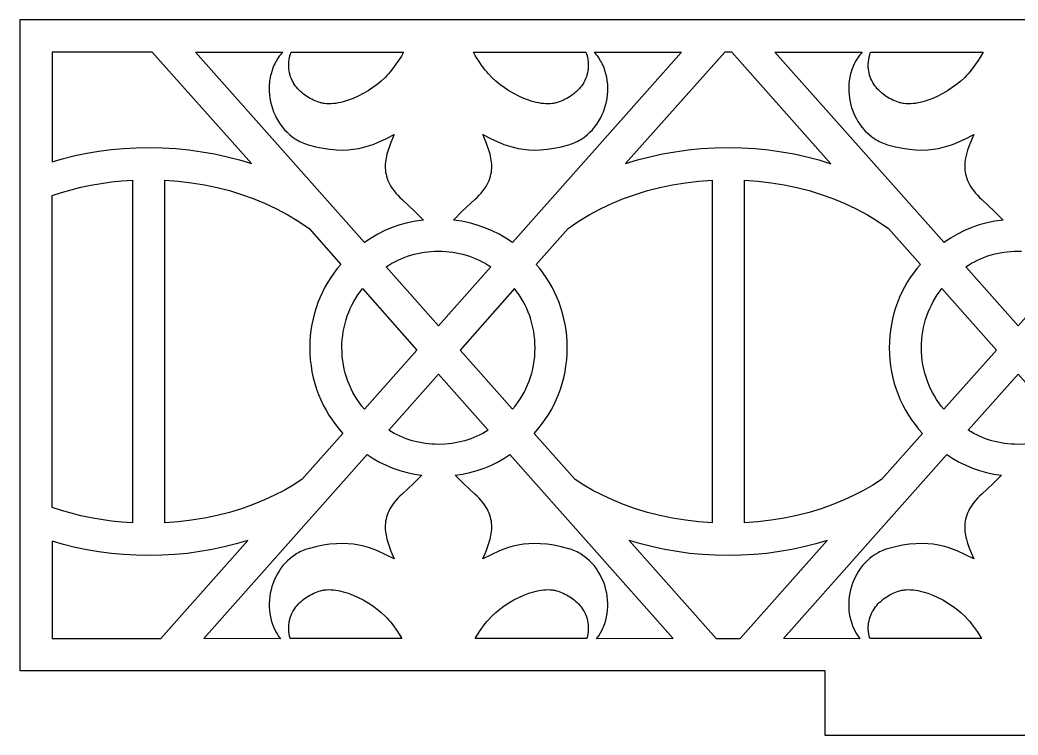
# Model space of a CAD drawing. Extents: x -831 to 1547, y -1426 to -385.
# Drawn here: x -400.08 to -353.57, y -549.92 to -516.62 of the extents above; entities that cross this region are included whole.
import ezdxf

# ---------------------------------------------------------------- set-up
doc = ezdxf.new("R2010")
doc.units = 0
doc.layers.add('CUT', color=18, linetype='CONTINUOUS')

msp = doc.modelspace()

# ---------------------------------------------------------------- linework, layer by layer
at = {"layer": 'CUT'}
for points in [[(-307.076, -516.625), (-400.076, -516.625), (-400.076, -546.924), (-362.576, -546.924), (-362.576, -549.924), (-344.576, -549.924), (-344.576, -546.924), (-307.076, -546.924)], [(-389.292, -523.316), (-393.909, -518.125), (-398.576, -518.125), (-398.576, -523.226), (-398.048, -523.075), (-397.508, -522.942), (-396.958, -522.828), (-396.398, -522.734), (-395.829, -522.66), (-395.252, -522.606), (-394.667, -522.574), (-394.076, -522.563), (-393.444, -522.575), (-392.821, -522.612), (-392.206, -522.673), (-391.6, -522.758), (-391.005, -522.865), (-390.421, -522.994), (-389.85, -523.145)], [(-381.271, -525.944), (-381.65, -525.996), (-382.02, -526.071), (-382.381, -526.17), (-382.732, -526.292), (-383.073, -526.436), (-383.402, -526.601), (-383.719, -526.785), (-384.023, -526.988), (-391.902, -518.125), (-387.831, -518.117), (-387.888, -518.181), (-387.942, -518.247), (-387.993, -518.314), (-388.041, -518.383), (-388.087, -518.453), (-388.13, -518.525), (-388.17, -518.597), (-388.208, -518.671), (-388.243, -518.746), (-388.275, -518.821), (-388.305, -518.898), (-388.332, -518.975), (-388.379, -519.133), (-388.398, -519.212), (-388.415, -519.293), (-388.423, -519.333), (-388.43, -519.373), (-388.442, -519.454), (-388.451, -519.536), (-388.455, -519.577), (-388.458, -519.618), (-388.465, -519.782), (-388.463, -519.946), (-388.451, -520.11), (-388.43, -520.273), (-388.399, -520.435), (-388.36, -520.595), (-388.312, -520.753), (-388.256, -520.907), (-388.191, -521.058), (-388.118, -521.205), (-388.037, -521.346), (-387.948, -521.483), (-387.85, -521.614), (-387.746, -521.738), (-387.634, -521.855), (-387.514, -521.965), (-387.387, -522.067), (-387.254, -522.159), (-387.184, -522.202), (-387.113, -522.243), (-387.04, -522.281), (-386.966, -522.317), (-386.89, -522.35), (-386.812, -522.381), (-386.733, -522.408), (-386.652, -522.433), (-386.292, -522.527), (-385.954, -522.598), (-385.635, -522.645), (-385.335, -522.673), (-385.052, -522.681), (-384.783, -522.671), (-384.529, -522.646), (-384.287, -522.607), (-384.057, -522.554), (-383.836, -522.491), (-383.624, -522.418), (-383.419, -522.337), (-383.024, -522.157), (-382.64, -521.965), (-382.792, -522.329), (-382.862, -522.511), (-382.925, -522.694), (-382.979, -522.877), (-383.001, -522.969), (-383.02, -523.062), (-383.036, -523.154), (-383.048, -523.247), (-383.055, -523.34), (-383.059, -523.433), (-383.057, -523.527), (-383.05, -523.621), (-383.038, -523.715), (-383.021, -523.81), (-382.997, -523.905), (-382.967, -524.001), (-382.931, -524.097), (-382.888, -524.194), (-382.838, -524.291), (-382.78, -524.388), (-382.715, -524.486), (-382.641, -524.585), (-382.559, -524.684), (-382.469, -524.784), (-382.37, -524.885), (-382.261, -524.986), (-381.687, -525.521)], [(-387.447, -518.124), (-382.201, -518.125), (-382.306, -518.307), (-382.432, -518.506), (-382.758, -518.961), (-382.826, -519.047), (-382.9, -519.133), (-382.979, -519.218), (-383.062, -519.302), (-383.241, -519.467), (-383.436, -519.626), (-383.643, -519.777), (-383.86, -519.919), (-384.085, -520.051), (-384.316, -520.17), (-384.55, -520.275), (-384.784, -520.365), (-385.017, -520.437), (-385.133, -520.466), (-385.247, -520.49), (-385.359, -520.508), (-385.469, -520.522), (-385.578, -520.53), (-385.683, -520.532), (-385.787, -520.528), (-385.887, -520.518), (-385.935, -520.51), (-385.983, -520.501), (-386.03, -520.49), (-386.076, -520.478), (-386.158, -520.453), (-386.239, -520.424), (-386.321, -520.392), (-386.402, -520.357), (-386.482, -520.319), (-386.562, -520.277), (-386.64, -520.232), (-386.716, -520.184), (-386.792, -520.133), (-386.865, -520.079), (-386.935, -520.021), (-387.004, -519.961), (-387.069, -519.897), (-387.132, -519.83), (-387.191, -519.76), (-387.247, -519.687), (-387.299, -519.612), (-387.347, -519.533), (-387.369, -519.492), (-387.39, -519.451), (-387.429, -519.366), (-387.464, -519.278), (-387.493, -519.188), (-387.517, -519.094), (-387.535, -518.998), (-387.547, -518.898), (-387.553, -518.796), (-387.553, -518.691), (-387.546, -518.583), (-387.532, -518.472), (-387.512, -518.359), (-387.483, -518.243)], [(-377.129, -526.988), (-377.433, -526.787), (-377.75, -526.604), (-378.08, -526.441), (-378.42, -526.298), (-378.772, -526.176), (-379.133, -526.076), (-379.502, -525.999), (-379.88, -525.944), (-379.466, -525.521), (-378.89, -524.986), (-378.782, -524.885), (-378.683, -524.784), (-378.592, -524.684), (-378.511, -524.585), (-378.437, -524.486), (-378.372, -524.388), (-378.314, -524.291), (-378.264, -524.194), (-378.221, -524.097), (-378.184, -524.001), (-378.155, -523.905), (-378.131, -523.81), (-378.114, -523.715), (-378.102, -523.621), (-378.095, -523.527), (-378.093, -523.433), (-378.097, -523.34), (-378.104, -523.247), (-378.116, -523.154), (-378.131, -523.062), (-378.151, -522.969), (-378.173, -522.877), (-378.227, -522.694), (-378.29, -522.511), (-378.36, -522.329), (-378.512, -521.965), (-378.128, -522.157), (-377.733, -522.337), (-377.528, -522.418), (-377.316, -522.491), (-377.095, -522.554), (-376.865, -522.606), (-376.623, -522.646), (-376.369, -522.671), (-376.101, -522.681), (-375.817, -522.673), (-375.516, -522.645), (-375.198, -522.598), (-374.86, -522.527), (-374.5, -522.433), (-374.419, -522.408), (-374.34, -522.381), (-374.262, -522.35), (-374.186, -522.317), (-374.112, -522.281), (-374.039, -522.243), (-373.968, -522.203), (-373.898, -522.159), (-373.765, -522.067), (-373.638, -521.965), (-373.518, -521.855), (-373.406, -521.738), (-373.302, -521.614), (-373.204, -521.483), (-373.115, -521.346), (-373.034, -521.205), (-372.961, -521.058), (-372.896, -520.907), (-372.839, -520.753), (-372.792, -520.595), (-372.753, -520.435), (-372.722, -520.274), (-372.701, -520.11), (-372.689, -519.946), (-372.687, -519.782), (-372.694, -519.618), (-372.71, -519.454), (-372.737, -519.293), (-372.773, -519.133), (-372.82, -518.976), (-372.847, -518.898), (-372.877, -518.821), (-372.909, -518.746), (-372.944, -518.671), (-372.982, -518.597), (-373.022, -518.525), (-373.111, -518.383), (-373.159, -518.314), (-373.21, -518.247), (-373.264, -518.181), (-373.321, -518.117), (-369.25, -518.125)], [(-378.951, -518.125), (-373.705, -518.124), (-373.669, -518.243), (-373.64, -518.359), (-373.619, -518.472), (-373.606, -518.583), (-373.599, -518.691), (-373.599, -518.796), (-373.605, -518.898), (-373.605, -518.9), (-373.605, -518.901), (-373.605, -518.903), (-373.605, -518.904), (-373.606, -518.906), (-373.606, -518.908), (-373.606, -518.909), (-373.606, -518.911), (-373.606, -518.912), (-373.607, -518.914), (-373.607, -518.915), (-373.607, -518.917), (-373.607, -518.919), (-373.607, -518.92), (-373.607, -518.922), (-373.607, -518.923), (-373.61, -518.948), (-373.61, -518.95), (-373.611, -518.951), (-373.611, -518.953), (-373.611, -518.954), (-373.611, -518.956), (-373.612, -518.958), (-373.612, -518.959), (-373.612, -518.961), (-373.612, -518.962), (-373.612, -518.964), (-373.613, -518.965), (-373.613, -518.967), (-373.613, -518.968), (-373.613, -518.97), (-373.613, -518.971), (-373.614, -518.973), (-373.617, -518.998), (-373.635, -519.094), (-373.659, -519.188), (-373.688, -519.278), (-373.723, -519.366), (-373.762, -519.451), (-373.805, -519.533), (-373.853, -519.612), (-373.905, -519.687), (-373.961, -519.76), (-374.02, -519.83), (-374.083, -519.897), (-374.148, -519.961), (-374.217, -520.021), (-374.287, -520.079), (-374.36, -520.133), (-374.436, -520.184), (-374.512, -520.232), (-374.59, -520.277), (-374.67, -520.319), (-374.75, -520.357), (-374.831, -520.392), (-374.913, -520.424), (-374.994, -520.453), (-375.076, -520.478), (-375.122, -520.49), (-375.169, -520.501), (-375.217, -520.51), (-375.265, -520.518), (-375.365, -520.528), (-375.468, -520.532), (-375.574, -520.53), (-375.683, -520.522), (-375.793, -520.508), (-375.906, -520.49), (-376.019, -520.466), (-376.135, -520.437), (-376.251, -520.403), (-376.368, -520.365), (-376.602, -520.275), (-376.836, -520.17), (-377.067, -520.051), (-377.292, -519.919), (-377.509, -519.777), (-377.716, -519.626), (-377.911, -519.467), (-378.09, -519.302), (-378.252, -519.133), (-378.326, -519.047), (-378.394, -518.961), (-378.57, -518.723), (-378.72, -518.506), (-378.846, -518.307)], [(-362.29, -523.317), (-366.908, -518.125), (-367.243, -518.125), (-371.86, -523.316), (-371.302, -523.145), (-370.73, -522.994), (-370.147, -522.865), (-369.552, -522.758), (-368.946, -522.673), (-368.331, -522.612), (-367.708, -522.575), (-367.076, -522.563), (-366.444, -522.575), (-365.82, -522.612), (-365.205, -522.673), (-364.599, -522.758), (-364.004, -522.865), (-363.42, -522.994), (-362.849, -523.145)], [(-354.271, -525.944), (-354.649, -525.996), (-355.019, -526.071), (-355.38, -526.17), (-355.731, -526.292), (-356.072, -526.436), (-356.401, -526.601), (-356.718, -526.785), (-357.022, -526.988), (-364.901, -518.125), (-360.83, -518.117), (-360.886, -518.181), (-360.941, -518.247), (-360.992, -518.314), (-361.04, -518.383), (-361.086, -518.453), (-361.129, -518.525), (-361.207, -518.671), (-361.274, -518.821), (-361.304, -518.898), (-361.331, -518.975), (-361.355, -519.054), (-361.378, -519.133), (-361.397, -519.212), (-361.414, -519.293), (-361.441, -519.454), (-361.457, -519.618), (-361.464, -519.782), (-361.462, -519.946), (-361.45, -520.11), (-361.428, -520.273), (-361.398, -520.435), (-361.359, -520.595), (-361.311, -520.753), (-361.255, -520.907), (-361.19, -521.058), (-361.117, -521.205), (-361.036, -521.346), (-360.947, -521.483), (-360.849, -521.614), (-360.745, -521.738), (-360.69, -521.797), (-360.632, -521.855), (-360.513, -521.965), (-360.386, -522.067), (-360.253, -522.159), (-360.183, -522.202), (-360.112, -522.243), (-360.039, -522.281), (-359.965, -522.317), (-359.889, -522.35), (-359.811, -522.381), (-359.731, -522.408), (-359.651, -522.433), (-359.291, -522.527), (-358.953, -522.598), (-358.634, -522.645), (-358.334, -522.673), (-358.05, -522.681), (-357.782, -522.671), (-357.528, -522.646), (-357.286, -522.607), (-357.056, -522.554), (-356.835, -522.491), (-356.623, -522.418), (-356.418, -522.337), (-356.023, -522.157), (-355.639, -521.965), (-355.791, -522.329), (-355.861, -522.511), (-355.924, -522.694), (-355.978, -522.877), (-356.02, -523.062), (-356.035, -523.154), (-356.047, -523.247), (-356.054, -523.34), (-356.057, -523.433), (-356.056, -523.527), (-356.049, -523.621), (-356.037, -523.715), (-356.02, -523.81), (-355.996, -523.905), (-355.966, -524.001), (-355.93, -524.097), (-355.887, -524.194), (-355.837, -524.291), (-355.779, -524.388), (-355.714, -524.486), (-355.64, -524.585), (-355.558, -524.684), (-355.468, -524.784), (-355.369, -524.885), (-355.26, -524.986), (-354.685, -525.521)], [(-360.446, -518.124), (-355.2, -518.125), (-355.305, -518.307), (-355.431, -518.506), (-355.756, -518.961), (-355.825, -519.047), (-355.899, -519.133), (-355.978, -519.218), (-356.061, -519.302), (-356.24, -519.467), (-356.435, -519.626), (-356.642, -519.777), (-356.859, -519.919), (-357.084, -520.051), (-357.315, -520.17), (-357.549, -520.275), (-357.783, -520.365), (-357.9, -520.403), (-358.016, -520.437), (-358.132, -520.466), (-358.245, -520.49), (-358.358, -520.508), (-358.468, -520.522), (-358.577, -520.53), (-358.682, -520.532), (-358.786, -520.528), (-358.886, -520.518), (-358.934, -520.51), (-358.982, -520.501), (-359.029, -520.49), (-359.075, -520.478), (-359.157, -520.453), (-359.238, -520.424), (-359.32, -520.392), (-359.401, -520.357), (-359.481, -520.319), (-359.56, -520.277), (-359.638, -520.232), (-359.715, -520.184), (-359.79, -520.133), (-359.863, -520.079), (-359.934, -520.021), (-360.003, -519.961), (-360.068, -519.897), (-360.131, -519.83), (-360.19, -519.76), (-360.246, -519.687), (-360.298, -519.612), (-360.346, -519.533), (-360.389, -519.451), (-360.428, -519.366), (-360.463, -519.278), (-360.492, -519.188), (-360.515, -519.094), (-360.534, -518.998), (-360.546, -518.898), (-360.55, -518.847), (-360.552, -518.796), (-360.552, -518.691), (-360.545, -518.583), (-360.531, -518.472), (-360.51, -518.359), (-360.482, -518.243)], [(-394.826, -540.045), (-395.322, -540.011), (-395.812, -539.96), (-396.294, -539.893), (-396.768, -539.81), (-397.234, -539.711), (-397.691, -539.597), (-398.139, -539.468), (-398.577, -539.325), (-398.576, -524.804), (-398.138, -524.66), (-397.691, -524.532), (-397.234, -524.418), (-396.768, -524.319), (-396.294, -524.236), (-395.812, -524.169), (-395.322, -524.118), (-394.826, -524.084)], [(-393.326, -540.044), (-393.326, -524.085), (-392.698, -524.13), (-392.082, -524.203), (-391.477, -524.301), (-390.886, -524.425), (-390.31, -524.573), (-389.748, -524.745), (-389.203, -524.94), (-388.675, -525.156), (-388.123, -525.416), (-387.593, -525.699), (-387.088, -526.005), (-386.609, -526.333), (-385.125, -528.006), (-385.292, -528.204), (-385.449, -528.41), (-385.597, -528.622), (-385.736, -528.842), (-385.865, -529.067), (-385.984, -529.299), (-386.093, -529.536), (-386.192, -529.779), (-386.28, -530.028), (-386.357, -530.281), (-386.423, -530.539), (-386.477, -530.801), (-386.52, -531.068), (-386.551, -531.338), (-386.57, -531.612), (-386.576, -531.889), (-386.569, -532.175), (-386.549, -532.458), (-386.516, -532.738), (-386.47, -533.013), (-386.412, -533.284), (-386.342, -533.55), (-386.26, -533.811), (-386.166, -534.066), (-386.061, -534.316), (-385.944, -534.56), (-385.817, -534.798), (-385.68, -535.029), (-385.533, -535.253), (-385.375, -535.47), (-385.208, -535.679), (-385.032, -535.88), (-386.937, -538.024), (-387.347, -538.285), (-387.773, -538.53), (-388.216, -538.76), (-388.675, -538.973), (-389.203, -539.189), (-389.748, -539.384), (-390.31, -539.556), (-390.886, -539.704), (-391.478, -539.828), (-392.082, -539.926), (-392.698, -539.999)], [(-367.826, -540.044), (-368.454, -539.999), (-369.07, -539.926), (-369.675, -539.828), (-370.266, -539.704), (-370.842, -539.556), (-371.404, -539.384), (-371.949, -539.189), (-372.476, -538.973), (-372.935, -538.76), (-373.379, -538.53), (-373.805, -538.285), (-374.215, -538.024), (-376.12, -535.88), (-375.944, -535.679), (-375.776, -535.47), (-375.619, -535.253), (-375.472, -535.029), (-375.334, -534.798), (-375.207, -534.56), (-375.091, -534.316), (-374.986, -534.066), (-374.892, -533.811), (-374.81, -533.55), (-374.74, -533.284), (-374.682, -533.013), (-374.636, -532.738), (-374.603, -532.458), (-374.583, -532.175), (-374.576, -531.889), (-374.582, -531.612), (-374.601, -531.338), (-374.632, -531.068), (-374.675, -530.801), (-374.729, -530.539), (-374.795, -530.281), (-374.872, -530.028), (-374.96, -529.779), (-375.059, -529.536), (-375.168, -529.299), (-375.287, -529.067), (-375.416, -528.842), (-375.555, -528.622), (-375.703, -528.41), (-375.86, -528.204), (-376.026, -528.006), (-374.542, -526.333), (-374.063, -526.005), (-373.559, -525.699), (-373.029, -525.416), (-372.476, -525.156), (-371.949, -524.94), (-371.404, -524.745), (-370.842, -524.573), (-370.265, -524.425), (-369.674, -524.301), (-369.07, -524.203), (-368.454, -524.13), (-367.826, -524.085)], [(-366.326, -540.044), (-366.326, -524.085), (-365.698, -524.13), (-365.082, -524.203), (-364.477, -524.301), (-363.886, -524.425), (-363.31, -524.573), (-362.748, -524.745), (-362.203, -524.94), (-361.675, -525.156), (-361.122, -525.416), (-360.592, -525.7), (-360.086, -526.007), (-359.606, -526.336), (-358.124, -528.006), (-358.291, -528.204), (-358.448, -528.41), (-358.596, -528.622), (-358.735, -528.842), (-358.864, -529.067), (-358.983, -529.299), (-359.092, -529.536), (-359.19, -529.779), (-359.279, -530.028), (-359.356, -530.281), (-359.422, -530.539), (-359.476, -530.801), (-359.519, -531.068), (-359.55, -531.338), (-359.568, -531.612), (-359.575, -531.889), (-359.568, -532.175), (-359.548, -532.458), (-359.515, -532.738), (-359.469, -533.013), (-359.411, -533.284), (-359.341, -533.55), (-359.258, -533.811), (-359.165, -534.066), (-359.059, -534.316), (-358.943, -534.56), (-358.816, -534.798), (-358.679, -535.029), (-358.532, -535.253), (-358.374, -535.47), (-358.207, -535.679), (-358.031, -535.88), (-359.935, -538.022), (-360.345, -538.284), (-360.772, -538.53), (-361.216, -538.759), (-361.675, -538.973), (-362.203, -539.189), (-362.748, -539.384), (-363.31, -539.556), (-363.886, -539.704), (-364.478, -539.828), (-365.082, -539.926), (-365.698, -539.999)], [(-383.015, -528.123), (-382.883, -528.037), (-382.747, -527.957), (-382.608, -527.881), (-382.467, -527.811), (-382.322, -527.745), (-382.174, -527.685), (-382.024, -527.63), (-381.872, -527.58), (-381.717, -527.536), (-381.56, -527.498), (-381.401, -527.465), (-381.239, -527.438), (-381.076, -527.416), (-380.911, -527.401), (-380.744, -527.392), (-380.576, -527.389), (-380.408, -527.392), (-380.241, -527.401), (-380.076, -527.416), (-379.913, -527.438), (-379.751, -527.465), (-379.592, -527.498), (-379.435, -527.536), (-379.28, -527.58), (-379.127, -527.63), (-378.977, -527.685), (-378.83, -527.745), (-378.685, -527.811), (-378.544, -527.881), (-378.405, -527.957), (-378.269, -528.037), (-378.137, -528.123), (-380.576, -530.867)], [(-384.03, -534.752), (-384.15, -534.605), (-384.263, -534.452), (-384.37, -534.295), (-384.47, -534.133), (-384.563, -533.966), (-384.649, -533.795), (-384.728, -533.62), (-384.799, -533.44), (-384.863, -533.257), (-384.918, -533.071), (-384.966, -532.881), (-385.005, -532.688), (-385.036, -532.492), (-385.058, -532.293), (-385.071, -532.092), (-385.076, -531.889), (-385.072, -531.695), (-385.06, -531.503), (-385.039, -531.313), (-385.011, -531.126), (-384.976, -530.942), (-384.932, -530.76), (-384.882, -530.581), (-384.824, -530.406), (-384.759, -530.233), (-384.688, -530.064), (-384.61, -529.899), (-384.525, -529.738), (-384.433, -529.581), (-384.336, -529.427), (-384.232, -529.278), (-384.123, -529.134), (-381.579, -531.996)], [(-377.029, -529.134), (-379.572, -531.996), (-377.122, -534.752), (-377.002, -534.605), (-376.889, -534.452), (-376.782, -534.295), (-376.682, -534.133), (-376.588, -533.966), (-376.502, -533.795), (-376.424, -533.62), (-376.353, -533.44), (-376.289, -533.257), (-376.234, -533.071), (-376.186, -532.881), (-376.147, -532.688), (-376.116, -532.492), (-376.094, -532.293), (-376.081, -532.092), (-376.076, -531.889), (-376.08, -531.695), (-376.092, -531.503), (-376.113, -531.313), (-376.141, -531.126), (-376.176, -530.942), (-376.22, -530.76), (-376.27, -530.581), (-376.328, -530.406), (-376.392, -530.233), (-376.464, -530.064), (-376.542, -529.899), (-376.627, -529.738), (-376.718, -529.581), (-376.816, -529.427), (-376.919, -529.278)], [(-357.029, -534.752), (-357.149, -534.605), (-357.262, -534.452), (-357.369, -534.295), (-357.469, -534.133), (-357.562, -533.966), (-357.648, -533.795), (-357.727, -533.62), (-357.798, -533.44), (-357.861, -533.257), (-357.917, -533.071), (-357.964, -532.881), (-358.004, -532.688), (-358.034, -532.492), (-358.057, -532.293), (-358.07, -532.092), (-358.075, -531.889), (-358.071, -531.695), (-358.058, -531.503), (-358.038, -531.313), (-358.01, -531.126), (-357.974, -530.942), (-357.931, -530.76), (-357.881, -530.581), (-357.823, -530.406), (-357.758, -530.233), (-357.687, -530.064), (-357.609, -529.899), (-357.524, -529.738), (-357.432, -529.581), (-357.335, -529.427), (-357.231, -529.278), (-357.122, -529.134), (-354.578, -531.996)], [(-378.259, -535.731), (-378.386, -535.808), (-378.517, -535.88), (-378.65, -535.948), (-378.785, -536.012), (-378.923, -536.07), (-379.063, -536.124), (-379.351, -536.218), (-379.646, -536.292), (-379.797, -536.321), (-379.95, -536.345), (-380.26, -536.378), (-380.576, -536.389), (-380.735, -536.386), (-380.892, -536.378), (-381.048, -536.364), (-381.202, -536.345), (-381.354, -536.321), (-381.505, -536.292), (-381.801, -536.218), (-381.946, -536.174), (-382.089, -536.124), (-382.229, -536.07), (-382.367, -536.012), (-382.502, -535.948), (-382.635, -535.88), (-382.765, -535.808), (-382.893, -535.731), (-380.576, -533.125)], [(-383.901, -536.865), (-383.616, -537.048), (-383.321, -537.213), (-383.015, -537.362), (-382.699, -537.493), (-382.374, -537.605), (-382.041, -537.698), (-381.699, -537.772), (-381.351, -537.827), (-381.741, -538.218), (-382.261, -538.7), (-382.37, -538.801), (-382.469, -538.901), (-382.559, -539.001), (-382.641, -539.1), (-382.714, -539.199), (-382.78, -539.297), (-382.838, -539.395), (-382.888, -539.492), (-382.931, -539.589), (-382.967, -539.685), (-382.997, -539.78), (-383.021, -539.875), (-383.038, -539.97), (-383.05, -540.065), (-383.057, -540.159), (-383.058, -540.252), (-383.055, -540.346), (-383.048, -540.439), (-383.036, -540.532), (-383.02, -540.624), (-383.001, -540.716), (-382.979, -540.808), (-382.925, -540.992), (-382.862, -541.175), (-382.792, -541.357), (-382.64, -541.721), (-383.024, -541.528), (-383.419, -541.349), (-383.624, -541.268), (-383.836, -541.195), (-384.057, -541.131), (-384.287, -541.079), (-384.529, -541.04), (-384.783, -541.014), (-385.051, -541.005), (-385.335, -541.013), (-385.635, -541.04), (-385.954, -541.088), (-386.292, -541.158), (-386.652, -541.252), (-386.73, -541.276), (-386.807, -541.303), (-386.882, -541.332), (-386.956, -541.364), (-387.029, -541.398), (-387.099, -541.435), (-387.169, -541.474), (-387.236, -541.515), (-387.366, -541.604), (-387.429, -541.651), (-387.49, -541.701), (-387.608, -541.805), (-387.718, -541.917), (-387.821, -542.036), (-387.917, -542.161), (-388.006, -542.291), (-388.088, -542.426), (-388.162, -542.567), (-388.228, -542.711), (-388.286, -542.859), (-388.337, -543.01), (-388.379, -543.164), (-388.413, -543.319), (-388.439, -543.477), (-388.456, -543.635), (-388.464, -543.794), (-388.464, -543.954), (-388.455, -544.112), (-388.436, -544.27), (-388.408, -544.426), (-388.371, -544.581), (-388.325, -544.732), (-388.268, -544.881), (-388.202, -545.027), (-388.126, -545.168), (-388.084, -545.237), (-388.04, -545.305), (-387.993, -545.372), (-387.943, -545.437), (-391.509, -545.424)], [(-379.801, -537.827), (-379.452, -537.775), (-379.111, -537.702), (-378.778, -537.609), (-378.453, -537.497), (-378.137, -537.365), (-377.831, -537.216), (-377.535, -537.049), (-377.251, -536.865), (-369.643, -545.424), (-373.209, -545.437), (-373.159, -545.372), (-373.112, -545.305), (-373.026, -545.168), (-372.95, -545.027), (-372.916, -544.954), (-372.884, -544.881), (-372.854, -544.807), (-372.827, -544.732), (-372.78, -544.581), (-372.743, -544.426), (-372.716, -544.27), (-372.697, -544.112), (-372.688, -543.954), (-372.687, -543.794), (-372.696, -543.635), (-372.713, -543.477), (-372.739, -543.319), (-372.772, -543.164), (-372.815, -543.01), (-372.865, -542.859), (-372.924, -542.711), (-372.99, -542.567), (-373.064, -542.426), (-373.145, -542.291), (-373.234, -542.161), (-373.331, -542.036), (-373.434, -541.917), (-373.544, -541.805), (-373.661, -541.701), (-373.785, -541.604), (-373.85, -541.558), (-373.916, -541.515), (-373.983, -541.474), (-374.052, -541.435), (-374.123, -541.398), (-374.196, -541.364), (-374.27, -541.332), (-374.345, -541.303), (-374.422, -541.276), (-374.5, -541.252), (-374.86, -541.158), (-375.198, -541.088), (-375.516, -541.04), (-375.817, -541.013), (-376.1, -541.005), (-376.369, -541.014), (-376.623, -541.04), (-376.865, -541.079), (-377.095, -541.131), (-377.315, -541.195), (-377.528, -541.268), (-377.733, -541.349), (-378.128, -541.528), (-378.511, -541.721), (-378.36, -541.357), (-378.289, -541.175), (-378.226, -540.992), (-378.173, -540.808), (-378.15, -540.716), (-378.131, -540.624), (-378.116, -540.532), (-378.104, -540.439), (-378.096, -540.346), (-378.093, -540.252), (-378.095, -540.159), (-378.102, -540.065), (-378.114, -539.97), (-378.131, -539.875), (-378.155, -539.78), (-378.185, -539.685), (-378.221, -539.589), (-378.264, -539.492), (-378.314, -539.395), (-378.372, -539.297), (-378.437, -539.199), (-378.511, -539.1), (-378.592, -539.001), (-378.683, -538.901), (-378.782, -538.801), (-378.89, -538.7), (-379.41, -538.218)], [(-356.9, -536.865), (-356.615, -537.048), (-356.32, -537.213), (-356.014, -537.362), (-355.698, -537.493), (-355.373, -537.605), (-355.039, -537.698), (-354.698, -537.772), (-354.35, -537.827), (-354.74, -538.218), (-355.26, -538.7), (-355.369, -538.801), (-355.468, -538.901), (-355.558, -539.001), (-355.64, -539.1), (-355.713, -539.199), (-355.779, -539.297), (-355.836, -539.395), (-355.887, -539.492), (-355.93, -539.589), (-355.966, -539.685), (-355.996, -539.78), (-356.02, -539.875), (-356.037, -539.97), (-356.049, -540.065), (-356.056, -540.159), (-356.057, -540.252), (-356.054, -540.346), (-356.047, -540.439), (-356.035, -540.532), (-356.019, -540.624), (-356, -540.716), (-355.978, -540.808), (-355.924, -540.992), (-355.861, -541.175), (-355.791, -541.357), (-355.639, -541.721), (-356.023, -541.528), (-356.418, -541.349), (-356.623, -541.268), (-356.835, -541.195), (-357.056, -541.131), (-357.286, -541.079), (-357.528, -541.04), (-357.782, -541.014), (-358.05, -541.005), (-358.334, -541.013), (-358.634, -541.04), (-358.953, -541.088), (-359.291, -541.158), (-359.65, -541.252), (-359.729, -541.276), (-359.806, -541.303), (-359.881, -541.332), (-359.955, -541.364), (-360.027, -541.398), (-360.098, -541.435), (-360.235, -541.515), (-360.365, -541.604), (-360.489, -541.701), (-360.549, -541.752), (-360.607, -541.805), (-360.717, -541.917), (-360.82, -542.036), (-360.917, -542.161), (-361.005, -542.291), (-361.087, -542.426), (-361.161, -542.567), (-361.227, -542.711), (-361.286, -542.859), (-361.336, -543.01), (-361.378, -543.164), (-361.412, -543.319), (-361.438, -543.477), (-361.455, -543.635), (-361.463, -543.794), (-361.463, -543.954), (-361.453, -544.112), (-361.435, -544.27), (-361.407, -544.426), (-361.37, -544.581), (-361.323, -544.732), (-361.267, -544.881), (-361.201, -545.027), (-361.125, -545.168), (-361.038, -545.305), (-360.991, -545.372), (-360.942, -545.437), (-364.508, -545.424)], [(-398.577, -540.903), (-398.576, -545.424), (-393.516, -545.424), (-389.462, -540.867), (-390.002, -541.027), (-390.555, -541.167), (-391.118, -541.286), (-391.692, -541.385), (-392.276, -541.464), (-392.868, -541.52), (-393.469, -541.555), (-394.076, -541.566), (-394.667, -541.555), (-395.252, -541.523), (-395.829, -541.469), (-396.398, -541.395), (-396.958, -541.301), (-397.508, -541.187), (-398.048, -541.054)], [(-371.69, -540.867), (-367.636, -545.424), (-366.515, -545.424), (-362.46, -540.867), (-363.001, -541.026), (-363.554, -541.166), (-364.117, -541.286), (-364.692, -541.385), (-365.275, -541.464), (-365.868, -541.52), (-366.468, -541.555), (-367.076, -541.566), (-367.683, -541.555), (-368.283, -541.52), (-368.876, -541.464), (-369.459, -541.385), (-370.033, -541.286), (-370.597, -541.166), (-371.149, -541.027)], [(-382.279, -545.424), (-387.488, -545.427), (-387.514, -545.315), (-387.533, -545.206), (-387.547, -545.099), (-387.553, -544.995), (-387.553, -544.894), (-387.548, -544.795), (-387.536, -544.699), (-387.529, -544.652), (-387.519, -544.606), (-387.514, -544.583), (-387.509, -544.56), (-387.497, -544.515), (-387.47, -544.427), (-387.438, -544.342), (-387.402, -544.259), (-387.361, -544.179), (-387.316, -544.102), (-387.268, -544.028), (-387.216, -543.956), (-387.16, -543.888), (-387.101, -543.822), (-387.039, -543.759), (-386.975, -543.699), (-386.908, -543.642), (-386.839, -543.587), (-386.768, -543.536), (-386.695, -543.488), (-386.62, -543.442), (-386.545, -543.4), (-386.468, -543.36), (-386.39, -543.323), (-386.234, -543.259), (-386.155, -543.232), (-386.076, -543.208), (-386.03, -543.195), (-385.983, -543.184), (-385.935, -543.175), (-385.886, -543.168), (-385.787, -543.158), (-385.683, -543.154), (-385.578, -543.156), (-385.469, -543.164), (-385.359, -543.177), (-385.246, -543.196), (-385.133, -543.22), (-385.017, -543.249), (-384.901, -543.283), (-384.784, -543.321), (-384.55, -543.41), (-384.316, -543.515), (-384.085, -543.635), (-383.86, -543.766), (-383.643, -543.909), (-383.436, -544.06), (-383.241, -544.219), (-383.062, -544.384), (-382.979, -544.468), (-382.9, -544.553), (-382.826, -544.639), (-382.757, -544.725), (-382.485, -545.1)], [(-373.664, -545.427), (-378.873, -545.424), (-378.666, -545.1), (-378.394, -544.725), (-378.326, -544.639), (-378.252, -544.553), (-378.09, -544.384), (-377.911, -544.219), (-377.716, -544.06), (-377.509, -543.909), (-377.292, -543.766), (-377.067, -543.635), (-376.836, -543.515), (-376.602, -543.41), (-376.368, -543.321), (-376.134, -543.249), (-376.019, -543.22), (-375.905, -543.196), (-375.793, -543.177), (-375.682, -543.164), (-375.574, -543.156), (-375.468, -543.154), (-375.365, -543.158), (-375.265, -543.168), (-375.216, -543.175), (-375.169, -543.184), (-375.121, -543.195), (-375.076, -543.208), (-374.997, -543.232), (-374.918, -543.259), (-374.84, -543.29), (-374.761, -543.323), (-374.684, -543.36), (-374.607, -543.4), (-374.531, -543.442), (-374.457, -543.488), (-374.384, -543.536), (-374.313, -543.587), (-374.244, -543.642), (-374.177, -543.699), (-374.113, -543.759), (-374.051, -543.822), (-373.992, -543.888), (-373.936, -543.956), (-373.884, -544.028), (-373.835, -544.102), (-373.79, -544.179), (-373.75, -544.259), (-373.713, -544.342), (-373.681, -544.427), (-373.654, -544.515), (-373.632, -544.606), (-373.615, -544.699), (-373.604, -544.795), (-373.599, -544.894), (-373.599, -544.995), (-373.605, -545.099), (-373.618, -545.206), (-373.638, -545.315)], [(-355.277, -545.424), (-360.486, -545.427), (-360.513, -545.315), (-360.532, -545.206), (-360.545, -545.099), (-360.552, -544.995), (-360.552, -544.894), (-360.55, -544.844), (-360.547, -544.795), (-360.542, -544.747), (-360.535, -544.699), (-360.531, -544.676), (-360.527, -544.652), (-360.518, -544.606), (-360.496, -544.515), (-360.469, -544.427), (-360.437, -544.342), (-360.401, -544.259), (-360.36, -544.179), (-360.315, -544.102), (-360.267, -544.028), (-360.214, -543.956), (-360.159, -543.888), (-360.1, -543.822), (-360.038, -543.759), (-359.974, -543.699), (-359.907, -543.642), (-359.838, -543.587), (-359.767, -543.536), (-359.694, -543.488), (-359.619, -543.442), (-359.543, -543.4), (-359.389, -543.323), (-359.232, -543.259), (-359.154, -543.232), (-359.075, -543.208), (-359.029, -543.195), (-358.982, -543.184), (-358.934, -543.175), (-358.885, -543.168), (-358.785, -543.158), (-358.682, -543.154), (-358.577, -543.156), (-358.468, -543.164), (-358.358, -543.177), (-358.245, -543.196), (-358.132, -543.22), (-358.016, -543.249), (-357.783, -543.321), (-357.548, -543.41), (-357.315, -543.515), (-357.084, -543.635), (-356.859, -543.766), (-356.641, -543.909), (-356.434, -544.06), (-356.24, -544.219), (-356.061, -544.384), (-355.899, -544.553), (-355.825, -544.639), (-355.756, -544.725), (-355.484, -545.1)]]:
    msp.add_lwpolyline(points, close=True, dxfattribs=at)
for points in [[(-351.136, -528.123), (-353.575, -530.867), (-356.014, -528.123), (-355.882, -528.037), (-355.746, -527.957), (-355.607, -527.881), (-355.465, -527.811), (-355.321, -527.745), (-355.174, -527.685), (-355.023, -527.63), (-354.871, -527.58), (-354.716, -527.536), (-354.559, -527.498), (-354.4, -527.465), (-354.238, -527.438), (-354.075, -527.416), (-353.91, -527.401), (-353.743, -527.392), (-353.575, -527.389), (-353.406, -527.392)], [(-353.259, -536.378), (-353.575, -536.389), (-353.734, -536.386), (-353.891, -536.378), (-354.047, -536.364), (-354.201, -536.345), (-354.354, -536.321), (-354.504, -536.292), (-354.653, -536.257), (-354.8, -536.218), (-354.945, -536.174), (-355.087, -536.124), (-355.228, -536.07), (-355.366, -536.012), (-355.501, -535.948), (-355.634, -535.88), (-355.764, -535.808), (-355.892, -535.731), (-353.575, -533.125), (-351.258, -535.731)]]:
    msp.add_lwpolyline(points, dxfattribs=at)

doc.saveas('drawing.dxf')
